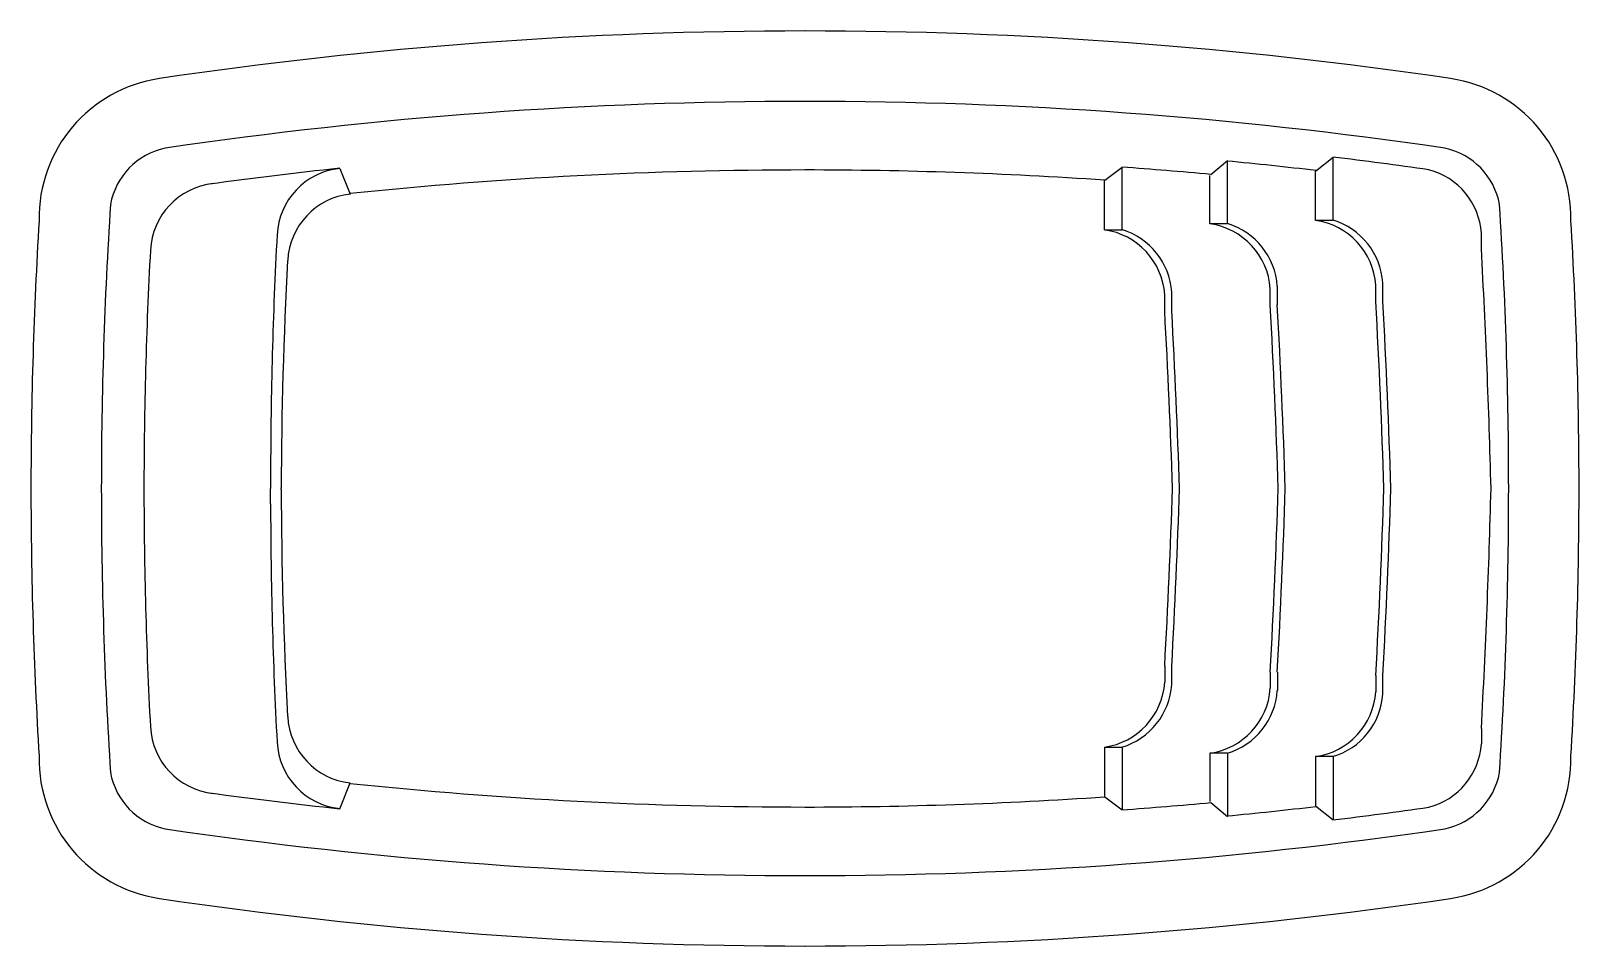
# Model space of a CAD drawing. Extents: x -1119.47 to -1115.07, y 342.59 to 345.19.
import ezdxf

# ---------------------------------------------------------------- set-up
doc = ezdxf.new("R2010")
doc.units = 0
doc.header["$LTSCALE"] = 10
doc.header["$MEASUREMENT"] = 0
doc.layers.add('Piscinas_Fibratec', color=4, linetype='CONTINUOUS')

msp = doc.modelspace()

# ---------------------------------------------------------------- linework, layer by layer
at = {"layer": 'Piscinas_Fibratec', "color": 1}
for p, q in [((-1115.8209, 344.7903), (-1115.7709, 344.8304)), ((-1115.8209, 344.7903), (-1115.7709, 344.8304)), ((-1115.7709, 344.6504), (-1115.7709, 344.8304)), ((-1115.7709, 344.6504), (-1115.7709, 344.8304)), ((-1118.5944, 344.798), (-1118.5644, 344.7251)), ((-1118.5944, 344.798), (-1118.5644, 344.7251)), ((-1116.4198, 344.7644), (-1116.3709, 344.8016)), ((-1116.4198, 344.7644), (-1116.3709, 344.8016)), ((-1116.3709, 344.6233), (-1116.3709, 344.8016)), ((-1116.3709, 344.6233), (-1116.3709, 344.8016)), ((-1116.118, 344.7807), (-1116.0709, 344.8204)), ((-1116.118, 344.7807), (-1116.0709, 344.8204)), ((-1116.0709, 344.6404), (-1116.0709, 344.8204)), ((-1116.0709, 344.6404), (-1116.0709, 344.8204)), ((-1115.8209, 344.7503), (-1115.8209, 344.7903)), ((-1115.8209, 344.7503), (-1115.8209, 344.7903)), ((-1116.4209, 344.7633), (-1116.4198, 344.7644)), ((-1116.4209, 344.7633), (-1116.4198, 344.7644)), ((-1116.4209, 344.6233), (-1116.4209, 344.7633)), ((-1116.4209, 344.6233), (-1116.4209, 344.7633)), ((-1116.1209, 344.6404), (-1116.1209, 344.7777)), ((-1116.1209, 344.6404), (-1116.1209, 344.7777)), ((-1115.8209, 344.6504), (-1115.8209, 344.7503)), ((-1115.8209, 344.6504), (-1115.8209, 344.7503)), ((-1116.4209, 344.6233), (-1116.3709, 344.6233)), ((-1116.4209, 344.6233), (-1116.3709, 344.6233)), ((-1116.0709, 344.6404), (-1116.1209, 344.6404)), ((-1116.0709, 344.6404), (-1116.1209, 344.6404)), ((-1115.7709, 344.6504), (-1115.8209, 344.6504)), ((-1115.7709, 344.6504), (-1115.8209, 344.6504)), ((-1115.3494, 344.6005), (-1115.3494, 344.614)), ((-1115.3494, 344.6005), (-1115.3494, 344.614)), ((-1115.3494, 344.5702), (-1115.3494, 344.6005)), ((-1115.3494, 344.5702), (-1115.3494, 344.6005)), ((-1116.2494, 344.4234), (-1116.2494, 344.4389)), ((-1116.2494, 344.4234), (-1116.2494, 344.4389)), ((-1116.2294, 344.3931), (-1116.2294, 344.4463)), ((-1116.2294, 344.3931), (-1116.2294, 344.4463)), ((-1115.9494, 344.4405), (-1115.9494, 344.456)), ((-1115.9494, 344.4405), (-1115.9494, 344.456)), ((-1115.9494, 344.4102), (-1115.9494, 344.4405)), ((-1115.9494, 344.4102), (-1115.9494, 344.4405)), ((-1115.9294, 344.4102), (-1115.9294, 344.4633)), ((-1115.9294, 344.4102), (-1115.9294, 344.4633)), ((-1115.6494, 344.4505), (-1115.6494, 344.466)), ((-1115.6494, 344.4505), (-1115.6494, 344.466)), ((-1115.6494, 344.4202), (-1115.6494, 344.4505)), ((-1115.6494, 344.4202), (-1115.6494, 344.4505)), ((-1115.6294, 344.4202), (-1115.6294, 344.473)), ((-1115.6294, 344.4202), (-1115.6294, 344.473)), ((-1116.2494, 344.3931), (-1116.2494, 344.4234)), ((-1116.2494, 344.3931), (-1116.2494, 344.4234)), ((-1118.7907, 343.9318), (-1118.7907, 343.8885)), ((-1118.7907, 343.9318), (-1118.7907, 343.8885)), ((-1118.7907, 343.8452), (-1118.7907, 343.8885)), ((-1118.7907, 343.8452), (-1118.7907, 343.8885)), ((-1118.7606, 343.8868), (-1118.7606, 343.8903)), ((-1118.7606, 343.8868), (-1118.7606, 343.8903)), ((-1116.2494, 343.3839), (-1116.2494, 343.3536)), ((-1116.2494, 343.3839), (-1116.2494, 343.3536)), ((-1116.2294, 343.3316), (-1116.2294, 343.3839)), ((-1116.2294, 343.3316), (-1116.2294, 343.3839)), ((-1116.2494, 343.3536), (-1116.2494, 343.3381)), ((-1116.2494, 343.3536), (-1116.2494, 343.3381)), ((-1115.9494, 343.3668), (-1115.9494, 343.3365)), ((-1115.9494, 343.3668), (-1115.9494, 343.3365)), ((-1115.9494, 343.3365), (-1115.9494, 343.321)), ((-1115.9494, 343.3365), (-1115.9494, 343.321)), ((-1115.9294, 343.3668), (-1115.9294, 343.3144)), ((-1115.9294, 343.3668), (-1115.9294, 343.3144)), ((-1115.6494, 343.3568), (-1115.6494, 343.3265)), ((-1115.6494, 343.3568), (-1115.6494, 343.3265)), ((-1115.6294, 343.3048), (-1115.6294, 343.3568)), ((-1115.6294, 343.3048), (-1115.6294, 343.3568)), ((-1115.6494, 343.3265), (-1115.6494, 343.311)), ((-1115.6494, 343.3265), (-1115.6494, 343.311)), ((-1115.3494, 343.2068), (-1115.3494, 343.1765)), ((-1115.3494, 343.2068), (-1115.3494, 343.1765)), ((-1115.3494, 343.1765), (-1115.3494, 343.163)), ((-1115.3494, 343.1765), (-1115.3494, 343.163)), ((-1116.4209, 343.1537), (-1116.4209, 343.0137)), ((-1116.4209, 343.1537), (-1116.3709, 343.1537)), ((-1116.4209, 343.1537), (-1116.3709, 343.1537)), ((-1116.4209, 343.1537), (-1116.4209, 343.0137)), ((-1116.3709, 343.1537), (-1116.3709, 342.9754)), ((-1116.3709, 343.1537), (-1116.3709, 342.9754)), ((-1116.1209, 343.1366), (-1116.1209, 342.9993)), ((-1116.0709, 343.1366), (-1116.1209, 343.1366)), ((-1116.0709, 343.1366), (-1116.1209, 343.1366)), ((-1116.1209, 343.1366), (-1116.1209, 342.9993)), ((-1116.0709, 343.1366), (-1116.0709, 342.9566)), ((-1116.0709, 343.1366), (-1116.0709, 342.9566)), ((-1115.8209, 343.1266), (-1115.8209, 343.0267)), ((-1115.7709, 343.1266), (-1115.8209, 343.1266)), ((-1115.7709, 343.1266), (-1115.8209, 343.1266)), ((-1115.8209, 343.1266), (-1115.8209, 343.0267)), ((-1115.7709, 343.1266), (-1115.7709, 342.9466)), ((-1115.7709, 343.1266), (-1115.7709, 342.9466)), ((-1118.5944, 342.9787), (-1118.5644, 343.0519)), ((-1118.5944, 342.9787), (-1118.5644, 343.0519)), ((-1115.8209, 343.0267), (-1115.8209, 342.9867)), ((-1115.8209, 343.0267), (-1115.8209, 342.9867)), ((-1116.4209, 343.0137), (-1116.4198, 343.0126)), ((-1116.4209, 343.0137), (-1116.4198, 343.0126)), ((-1116.4198, 343.0126), (-1116.3709, 342.9754)), ((-1116.4198, 343.0126), (-1116.3709, 342.9754)), ((-1116.118, 342.9963), (-1116.0709, 342.9566)), ((-1116.118, 342.9963), (-1116.0709, 342.9566)), ((-1115.8209, 342.9867), (-1115.7709, 342.9466)), ((-1115.8209, 342.9867), (-1115.7709, 342.9466))]:
    msp.add_line(p, q, dxfattribs=at)
at = {"layer": 'Piscinas_Fibratec'}
for centre, radius, start, end in [((-1117.2743, 332.7106), 12.4779, 89.98879, 98.44443), ((-1117.2695, 332.7106), 12.4779, 81.55557, 90.01121), ((-1119.0488, 344.6574), 0.4, 98.3255, 181.1514), ((-1115.495, 344.6574), 0.4, 358.8486, 81.6745), ((-1106.9719, 343.8885), 12.5, 176.51012, 180), ((-1127.5719, 343.8885), 12.5, 0, 3.48988), ((-1106.9719, 343.8885), 12.5, 180, 183.48988), ((-1127.5719, 343.8885), 12.5, 356.51012, 0), ((-1119.0488, 343.1196), 0.4, 178.8486, 261.6745), ((-1115.495, 343.1196), 0.4, 278.3255, 1.1514), ((-1117.2743, 355.0664), 12.4779, 261.55557, 270.01121), ((-1117.2695, 355.0664), 12.4779, 269.98879, 278.44443)]:
    msp.add_arc(centre, radius, start, end, dxfattribs=at)
at = {"layer": 'Piscinas_Fibratec', "color": 2}
for centre, radius, start, end in [((-1117.2719, 332.4885), 12.5, 90, 98.36453), ((-1117.2719, 332.4885), 12.5, 90, 98.36453), ((-1117.2719, 332.4885), 12.5, 81.63547, 90), ((-1117.2719, 332.4885), 12.5, 81.63547, 90), ((-1119.049, 344.6598), 0.2, 101.9047, 169.7356), ((-1119.049, 344.6598), 0.2, 101.9047, 169.7356), ((-1115.4948, 344.6598), 0.2, 10.2644, 78.0953), ((-1115.4948, 344.6598), 0.2, 10.2644, 78.0953), ((-1106.7719, 343.8885), 12.5, 176.29854, 180), ((-1106.7719, 343.8885), 12.5, 176.29854, 180), ((-1127.7719, 343.8885), 12.5, 0, 3.70146), ((-1127.7719, 343.8885), 12.5, 0, 3.70146), ((-1140.313, 343.2201), 25, 1.53204, 3.09562), ((-1106.7719, 343.8885), 12.5, 180, 183.70146), ((-1106.7719, 343.8885), 12.5, 180, 183.70146), ((-1140.313, 344.5569), 25, 356.90438, 358.46796), ((-1127.7719, 343.8885), 12.5, 356.29854, 0), ((-1127.7719, 343.8885), 12.5, 356.29854, 0), ((-1119.049, 343.1172), 0.2, 190.2644, 258.0953), ((-1119.049, 343.1172), 0.2, 190.2644, 258.0953), ((-1115.4948, 343.1172), 0.2, 281.9047, 349.7356), ((-1115.4948, 343.1172), 0.2, 281.9047, 349.7356), ((-1117.2719, 355.2885), 12.5, 261.63547, 270), ((-1117.2719, 355.2885), 12.5, 261.63547, 270), ((-1117.2719, 355.2885), 12.5, 270, 278.36453), ((-1117.2719, 355.2885), 12.5, 270, 278.36453)]:
    msp.add_arc(centre, radius, start, end, dxfattribs=at)
at = {"layer": 'Piscinas_Fibratec', "color": 1}
for centre, radius, start, end in [((-1117.2719, 332.4205), 12.5, 81.84639, 83.10533), ((-1117.2719, 332.4205), 12.5, 81.84639, 83.10533), ((-1117.2719, 332.3685), 12.5, 96.07317, 97.78314), ((-1117.2719, 332.3685), 12.5, 96.07317, 97.78314), ((-1118.5725, 344.5992), 0.2, 96.2674, 177.149), ((-1118.5725, 344.5992), 0.2, 96.2674, 177.149), ((-1117.2719, 332.2935), 12.5, 90, 95.93746), ((-1117.2719, 332.2935), 12.5, 90, 95.93746), ((-1117.2719, 332.2935), 12.5, 86.09138, 90), ((-1117.2719, 332.2935), 12.5, 86.09138, 90), ((-1117.2719, 332.3341), 12.5, 84.70335, 85.86673), ((-1117.2719, 332.3341), 12.5, 84.70335, 85.86673), ((-1117.2719, 332.3766), 12.5, 83.32565, 84.49489), ((-1117.2719, 332.3766), 12.5, 83.32565, 84.49489), ((-1115.549, 344.6005), 0.2, 3.8954, 75.545), ((-1115.549, 344.6005), 0.2, 3.8954, 75.545), ((-1118.9325, 344.5559), 0.2, 96.2674, 177.149), ((-1118.9325, 344.5559), 0.2, 96.2674, 177.149), ((-1118.5425, 344.5263), 0.2, 96.2674, 177.149), ((-1118.5425, 344.5263), 0.2, 96.2674, 177.149), ((-1106.2907, 343.9318), 12.5, 176.89352, 180), ((-1106.2907, 343.9318), 12.5, 176.89352, 180), ((-1116.449, 344.4253), 0.2, 3.8954, 81.9408), ((-1116.449, 344.4253), 0.2, 3.8954, 81.9408), ((-1116.429, 344.4327), 0.2, 3.8954, 73.1303), ((-1116.429, 344.4327), 0.2, 3.8954, 73.1303), ((-1116.149, 344.4424), 0.2, 3.8954, 81.9408), ((-1116.149, 344.4424), 0.2, 3.8954, 81.9408), ((-1116.129, 344.4497), 0.2, 3.8954, 73.1303), ((-1116.129, 344.4497), 0.2, 3.8954, 73.1303), ((-1115.849, 344.4524), 0.2, 3.8954, 81.9408), ((-1115.849, 344.4524), 0.2, 3.8954, 81.9408), ((-1115.829, 344.4594), 0.2, 3.8954, 73.1303), ((-1115.829, 344.4594), 0.2, 3.8954, 73.1303), ((-1106.6507, 343.8885), 12.5, 176.89352, 180), ((-1106.6507, 343.8885), 12.5, 176.89352, 180), ((-1140.313, 343.2201), 25, 1.53204, 3.09562), ((-1106.2607, 343.8588), 12.5, 176.89352, 179.85604), ((-1106.2607, 343.8588), 12.5, 176.89352, 179.85604), ((-1141.213, 343.043), 25, 1.93809, 3.09562), ((-1141.213, 343.043), 25, 1.93809, 3.09562), ((-1141.193, 343.043), 25, 1.93809, 3.09562), ((-1141.193, 343.043), 25, 1.93809, 3.09562), ((-1140.913, 343.0601), 25, 1.8989, 3.09562), ((-1140.913, 343.0601), 25, 1.8989, 3.09562), ((-1140.893, 343.0601), 25, 1.8989, 3.09562), ((-1140.893, 343.0601), 25, 1.8989, 3.09562), ((-1140.613, 343.0701), 25, 1.87597, 3.09562), ((-1140.613, 343.0701), 25, 1.87597, 3.09562), ((-1140.593, 343.0701), 25, 1.87597, 3.09562), ((-1140.593, 343.0701), 25, 1.87597, 3.09562), ((-1106.6507, 343.8885), 12.5, 180, 183.10648), ((-1106.6507, 343.8885), 12.5, 180, 183.10648), ((-1106.2607, 343.9182), 12.5, 180.14396, 183.10648), ((-1106.2607, 343.9182), 12.5, 180.14396, 183.10648), ((-1141.213, 344.734), 25, 356.90438, 358.06191), ((-1141.213, 344.734), 25, 356.90438, 358.06191), ((-1141.193, 344.734), 25, 356.90438, 358.06191), ((-1141.193, 344.734), 25, 356.90438, 358.06191), ((-1140.913, 344.7169), 25, 356.90438, 358.1011), ((-1140.913, 344.7169), 25, 356.90438, 358.1011), ((-1140.893, 344.7169), 25, 356.90438, 358.1011), ((-1140.893, 344.7169), 25, 356.90438, 358.1011), ((-1140.613, 344.7069), 25, 356.90438, 358.12403), ((-1140.613, 344.7069), 25, 356.90438, 358.12403), ((-1140.593, 344.7069), 25, 356.90438, 358.12403), ((-1140.593, 344.7069), 25, 356.90438, 358.12403), ((-1140.313, 344.5569), 25, 356.90438, 358.46796), ((-1106.2907, 343.8452), 12.5, 180, 183.10648), ((-1106.2907, 343.8452), 12.5, 180, 183.10648), ((-1116.449, 343.3517), 0.2, 278.0592, 356.1046), ((-1116.449, 343.3517), 0.2, 278.0592, 356.1046), ((-1116.429, 343.3452), 0.2, 286.7619, 356.1046), ((-1116.429, 343.3452), 0.2, 286.7619, 356.1046), ((-1116.149, 343.3346), 0.2, 278.0592, 356.1046), ((-1116.149, 343.3346), 0.2, 278.0592, 356.1046), ((-1116.129, 343.328), 0.2, 286.8537, 356.1046), ((-1116.129, 343.328), 0.2, 286.8537, 356.1046), ((-1115.849, 343.3246), 0.2, 278.0592, 356.1046), ((-1115.849, 343.3246), 0.2, 278.0592, 356.1046), ((-1115.829, 343.3184), 0.2, 286.4321, 356.1046), ((-1115.829, 343.3184), 0.2, 286.4321, 356.1046), ((-1118.9325, 343.2211), 0.2, 182.851, 263.7326), ((-1118.9325, 343.2211), 0.2, 182.851, 263.7326), ((-1118.5425, 343.2507), 0.2, 182.851, 263.7326), ((-1118.5425, 343.2507), 0.2, 182.851, 263.7326), ((-1118.5725, 343.1778), 0.2, 182.851, 263.7326), ((-1118.5725, 343.1778), 0.2, 182.851, 263.7326), ((-1115.549, 343.1766), 0.2, 284.455, 356.1046), ((-1115.549, 343.1766), 0.2, 284.455, 356.1046), ((-1117.2719, 355.4835), 12.5, 264.06253, 270), ((-1117.2719, 355.4835), 12.5, 264.06253, 270), ((-1117.2719, 355.4085), 12.5, 262.21686, 263.92683), ((-1117.2719, 355.4085), 12.5, 262.21686, 263.92683), ((-1117.2719, 355.4835), 12.5, 270, 273.90862), ((-1117.2719, 355.4835), 12.5, 270, 273.90862), ((-1117.2719, 355.4429), 12.5, 274.13327, 275.29665), ((-1117.2719, 355.4429), 12.5, 274.13327, 275.29665), ((-1117.2719, 355.4004), 12.5, 275.50511, 276.67435), ((-1117.2719, 355.4004), 12.5, 275.50511, 276.67435), ((-1117.2719, 355.3565), 12.5, 276.89467, 278.15361), ((-1117.2719, 355.3565), 12.5, 276.89467, 278.15361)]:
    msp.add_arc(centre, radius, start, end, dxfattribs=at)

doc.saveas('drawing.dxf')
